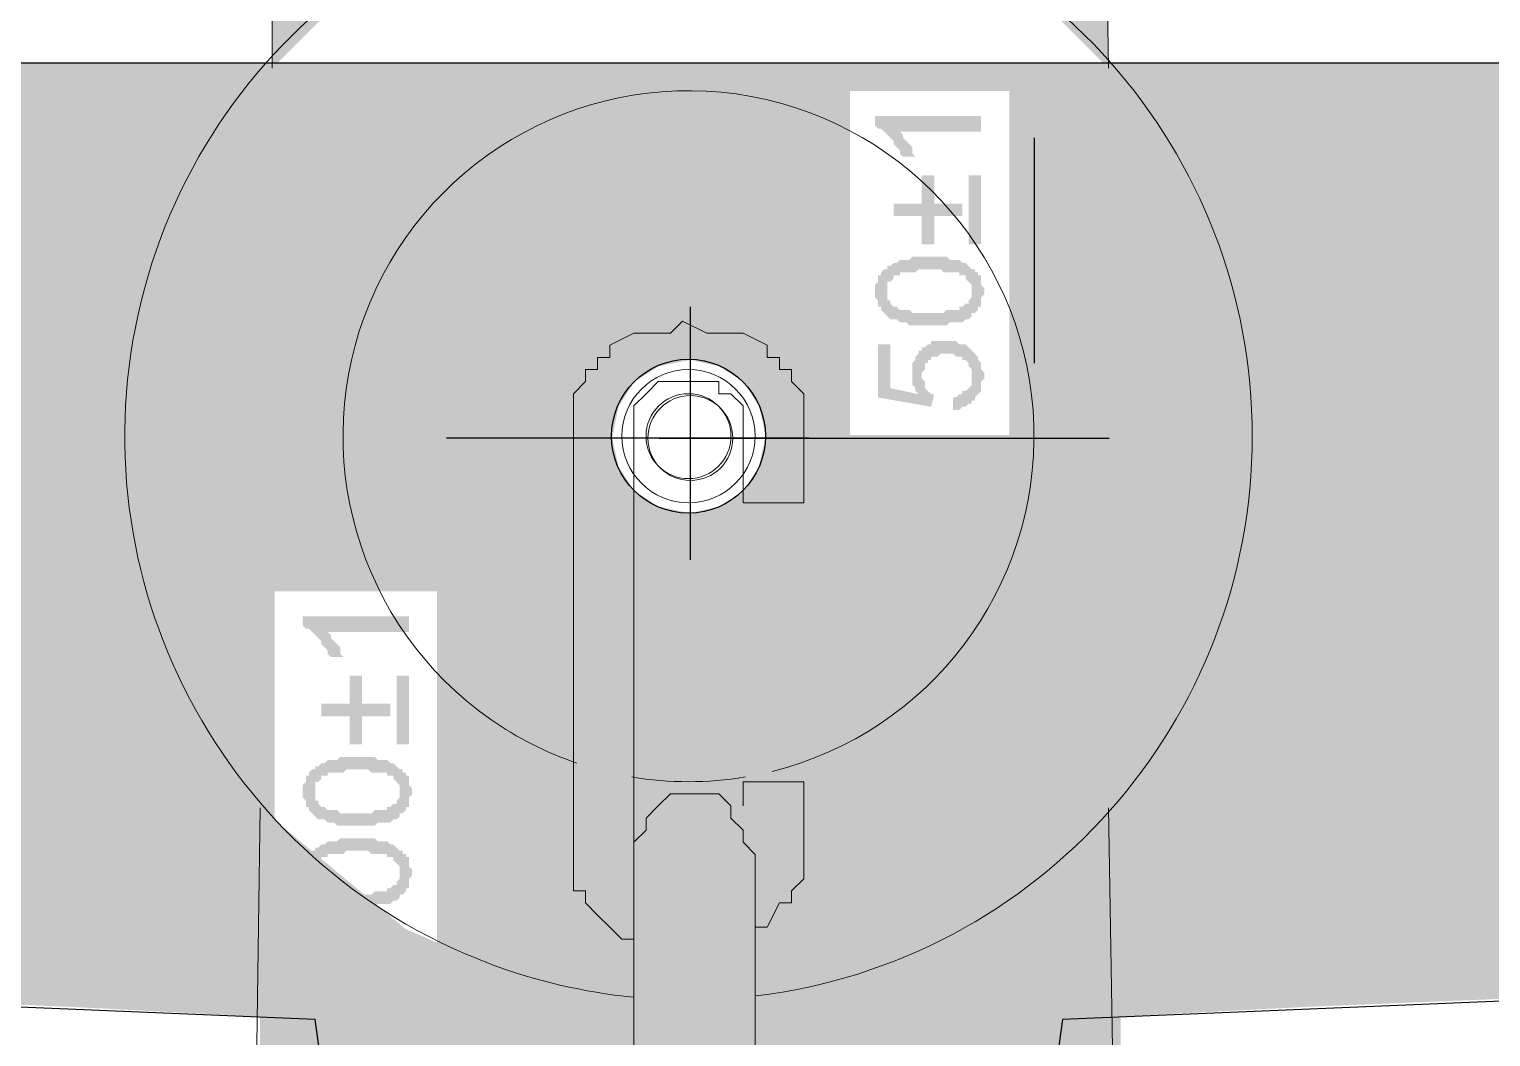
# Model space of a CAD drawing. Header units: millimetres. Extents: x 3949 to 6216, y -1987 to -943.
# Drawn here: x 4944.51 to 4950.4, y -1438.12 to -1434.06 of the extents above; entities that cross this region are included whole.
import ezdxf

# ---------------------------------------------------------------- set-up
doc = ezdxf.new("R2010")
doc.units = ezdxf.units.MM
doc.layers.add('PADRÃO DE ENTRADA', color=7, linetype='Continuous', lineweight=0)

msp = doc.modelspace()

# ---------------------------------------------------------------- hatches: boundary and pattern name
at = {"layer": 'PADRÃO DE ENTRADA', "transparency": 33554559}
for points in [[(4947.9181, -1434.4084), (4947.9181, -1434.4462), (4947.9307, -1434.4588), (4947.9433, -1434.4588), (4947.9559, -1434.4713), (4947.9559, -1434.4713), (4947.9685, -1434.4839), (4947.981, -1434.4965), (4947.981, -1434.4965), (4947.9936, -1434.5091), (4947.9936, -1434.5217), (4948.0062, -1434.5343), (4948.0062, -1434.5343), (4948.0188, -1434.4713), (4948.3462, -1434.4713), (4948.3462, -1434.4084)], [(4948.0062, -1434.5343), (4948.0188, -1434.5469), (4948.0188, -1434.5595), (4948.0314, -1434.5721), (4948.0818, -1434.5721), (4948.0818, -1434.5721), (4948.0692, -1434.5595), (4948.0692, -1434.5343), (4948.0566, -1434.5217), (4948.0566, -1434.5217), (4948.044, -1434.5091), (4948.044, -1434.5091), (4948.0314, -1434.4965), (4948.0314, -1434.4839), (4948.0188, -1434.4713), (4948.0188, -1434.4713)], [(4947.9936, -1434.7609), (4947.9936, -1434.8113), (4948.1069, -1434.8113), (4948.1069, -1434.9246), (4948.1573, -1434.9246), (4948.1573, -1434.8113), (4948.2706, -1434.8113), (4948.2706, -1434.7609), (4948.1573, -1434.7609), (4948.1573, -1434.6476), (4948.1069, -1434.6476), (4948.1069, -1434.7609)], [(4947.9181, -1435.1135), (4947.9181, -1435.1386), (4947.9307, -1435.1512), (4947.9307, -1435.1764), (4947.9433, -1435.1764), (4947.9433, -1435.189), (4947.9559, -1435.2016), (4947.9685, -1435.2142), (4947.9685, -1435.0757), (4947.981, -1435.0757), (4947.9936, -1435.0631), (4947.9936, -1435.0505), (4948.0188, -1435.0505), (4948.0188, -1435.0379), (4948.0818, -1435.0379), (4948.0944, -1435.0253), (4948.1825, -1435.0253), (4948.1951, -1435.0379), (4948.258, -1435.0379), (4948.258, -1435.0505), (4948.2706, -1435.0505), (4948.2832, -1435.0505), (4948.2832, -1435.0631), (4948.2958, -1435.0757), (4948.3084, -1435.0883), (4948.3084, -1435.1135), (4948.3084, -1435.0253), (4948.2958, -1435.0127), (4948.2958, -1435.0127), (4948.2832, -1435.0001), (4948.2706, -1435.0001), (4948.258, -1434.9875), (4948.2203, -1434.9875), (4948.2203, -1434.9875), (4948.2077, -1434.975), (4948.1321, -1434.975), (4948.0692, -1434.975), (4948.0566, -1434.9875), (4948.0314, -1434.9875), (4948.0188, -1434.9875), (4948.0062, -1435.0001), (4947.9936, -1435.0001), (4947.981, -1435.0127), (4947.9685, -1435.0127), (4947.9685, -1435.0253), (4947.9559, -1435.0253), (4947.9433, -1435.0379), (4947.9433, -1435.0505), (4947.9307, -1435.0505), (4947.9307, -1435.0757), (4947.9181, -1435.0883), (4947.9181, -1435.1009)], [(4947.9685, -1435.2142), (4947.9685, -1435.2142), (4947.981, -1435.2268), (4948.0062, -1435.2268), (4948.0188, -1435.2394), (4948.044, -1435.2394), (4948.044, -1435.2394), (4948.0566, -1435.2519), (4948.2077, -1435.2519), (4948.2203, -1435.2394), (4948.2706, -1435.2394), (4948.2832, -1435.2268), (4948.2958, -1435.2268), (4948.3084, -1435.2142), (4948.3084, -1435.2016), (4948.321, -1435.2016), (4948.3336, -1435.189), (4948.3336, -1435.1764), (4948.3462, -1435.1764), (4948.3462, -1435.1386), (4948.3588, -1435.126), (4948.3588, -1435.1009), (4948.3462, -1435.0883), (4948.3462, -1435.0505), (4948.3336, -1435.0505), (4948.3336, -1435.0379), (4948.321, -1435.0379), (4948.321, -1435.0253), (4948.3084, -1435.0253), (4948.3084, -1435.1386), (4948.2958, -1435.1512), (4948.2958, -1435.1638), (4948.2832, -1435.1638), (4948.2706, -1435.1764), (4948.258, -1435.1764), (4948.258, -1435.189), (4948.2077, -1435.189), (4948.1951, -1435.2016), (4948.1321, -1435.2016), (4948.0692, -1435.2016), (4948.0566, -1435.189), (4948.0314, -1435.189), (4948.0188, -1435.189), (4948.0062, -1435.1764), (4947.9936, -1435.1764), (4947.981, -1435.1638), (4947.981, -1435.1512), (4947.9685, -1435.1512), (4947.9685, -1435.1135)], [(4948.1069, -1435.3527), (4948.1069, -1435.4534), (4948.1069, -1435.4408), (4948.1195, -1435.4282), (4948.1195, -1435.403), (4948.1321, -1435.403), (4948.1321, -1435.3904), (4948.1447, -1435.3904), (4948.1447, -1435.3778), (4948.1699, -1435.3778), (4948.1825, -1435.3653), (4948.2077, -1435.3653), (4948.2328, -1435.3653), (4948.2454, -1435.3778), (4948.2706, -1435.3778), (4948.2706, -1435.3904), (4948.2832, -1435.3904), (4948.2832, -1435.3904), (4948.2958, -1435.403), (4948.2958, -1435.4156), (4948.3084, -1435.4282), (4948.3084, -1435.4534), (4948.3084, -1435.3527), (4948.2958, -1435.3401), (4948.2958, -1435.3401), (4948.2832, -1435.3275), (4948.258, -1435.3275), (4948.2454, -1435.3149), (4948.2328, -1435.3149), (4948.1447, -1435.3149), (4948.1447, -1435.3275), (4948.1321, -1435.3275), (4948.1195, -1435.3401), (4948.1069, -1435.3401)], [(4947.9307, -1435.3275), (4947.9307, -1435.5415), (4948.1447, -1435.5793), (4948.1573, -1435.5289), (4948.1447, -1435.5289), (4948.1321, -1435.5163), (4948.1321, -1435.5163), (4948.1195, -1435.5038), (4948.1195, -1435.4786), (4948.1069, -1435.466), (4948.1069, -1435.3527), (4948.0944, -1435.3527), (4948.0944, -1435.5289), (4947.981, -1435.5038), (4947.981, -1435.3275)], [(4948.0692, -1435.4408), (4948.0692, -1435.4912), (4948.0818, -1435.5038), (4948.0818, -1435.5163), (4948.0944, -1435.5289), (4948.0944, -1435.3527), (4948.0944, -1435.3653), (4948.0818, -1435.3778), (4948.0818, -1435.3904), (4948.0692, -1435.403), (4948.0692, -1435.4282)], [(4948.2328, -1435.5415), (4948.2328, -1435.5919), (4948.258, -1435.5919), (4948.258, -1435.5919), (4948.2706, -1435.5793), (4948.2832, -1435.5793), (4948.2958, -1435.5667), (4948.3084, -1435.5667), (4948.3084, -1435.5541), (4948.321, -1435.5541), (4948.321, -1435.5415), (4948.3336, -1435.5289), (4948.3336, -1435.5289), (4948.3462, -1435.5163), (4948.3462, -1435.4786), (4948.3588, -1435.466), (4948.3588, -1435.4408), (4948.3462, -1435.4282), (4948.3462, -1435.403), (4948.3336, -1435.3904), (4948.3336, -1435.3778), (4948.321, -1435.3653), (4948.321, -1435.3653), (4948.3084, -1435.3527), (4948.3084, -1435.4912), (4948.2958, -1435.5038), (4948.2958, -1435.5038), (4948.2832, -1435.5163), (4948.2706, -1435.5163), (4948.2706, -1435.5289), (4948.258, -1435.5289), (4948.2454, -1435.5415)], [(4945.6141, -1436.4228), (4945.6141, -1436.4606), (4945.6267, -1436.4732), (4945.6392, -1436.4732), (4945.6518, -1436.4858), (4945.6518, -1436.4858), (4945.6644, -1436.4984), (4945.677, -1436.511), (4945.677, -1436.511), (4945.6896, -1436.5236), (4945.6896, -1436.5362), (4945.7022, -1436.5487), (4945.7022, -1436.5487), (4945.7148, -1436.4858), (4946.0421, -1436.4858), (4946.0421, -1436.4228)], [(4945.7022, -1436.5487), (4945.7148, -1436.5613), (4945.7148, -1436.5739), (4945.7274, -1436.5865), (4945.7777, -1436.5865), (4945.7777, -1436.5865), (4945.7651, -1436.5739), (4945.7651, -1436.5487), (4945.7526, -1436.5362), (4945.7526, -1436.5362), (4945.74, -1436.5236), (4945.74, -1436.5236), (4945.7274, -1436.511), (4945.7274, -1436.4984), (4945.7148, -1436.4858), (4945.7148, -1436.4858)], [(4945.6896, -1436.7754), (4945.6896, -1436.8257), (4945.8029, -1436.8257), (4945.8029, -1436.939), (4945.8533, -1436.939), (4945.8533, -1436.8257), (4945.9666, -1436.8257), (4945.9666, -1436.7754), (4945.8533, -1436.7754), (4945.8533, -1436.6621), (4945.8029, -1436.6621), (4945.8029, -1436.7754)], [(4945.6141, -1437.1279), (4945.6141, -1437.1531), (4945.6267, -1437.1657), (4945.6267, -1437.1909), (4945.6392, -1437.1909), (4945.6392, -1437.2034), (4945.6518, -1437.216), (4945.6644, -1437.2286), (4945.6644, -1437.0901), (4945.677, -1437.0901), (4945.6896, -1437.0775), (4945.6896, -1437.065), (4945.7148, -1437.065), (4945.7148, -1437.0524), (4945.7777, -1437.0524), (4945.7903, -1437.0398), (4945.8785, -1437.0398), (4945.891, -1437.0524), (4945.954, -1437.0524), (4945.954, -1437.065), (4945.9666, -1437.065), (4945.9792, -1437.065), (4945.9792, -1437.0775), (4945.9918, -1437.0901), (4946.0044, -1437.1027), (4946.0044, -1437.1279), (4946.0044, -1437.0398), (4945.9918, -1437.0272), (4945.9918, -1437.0272), (4945.9792, -1437.0146), (4945.9666, -1437.0146), (4945.954, -1437.002), (4945.9162, -1437.002), (4945.9162, -1437.002), (4945.9036, -1436.9894), (4945.8281, -1436.9894), (4945.7651, -1436.9894), (4945.7526, -1437.002), (4945.7274, -1437.002), (4945.7148, -1437.002), (4945.7022, -1437.0146), (4945.6896, -1437.0146), (4945.677, -1437.0272), (4945.6644, -1437.0272), (4945.6644, -1437.0398), (4945.6518, -1437.0398), (4945.6392, -1437.0524), (4945.6392, -1437.065), (4945.6267, -1437.065), (4945.6267, -1437.0901), (4945.6141, -1437.1027), (4945.6141, -1437.1153)], [(4945.6644, -1437.2286), (4945.6644, -1437.2286), (4945.677, -1437.2412), (4945.7022, -1437.2412), (4945.7148, -1437.2538), (4945.74, -1437.2538), (4945.74, -1437.2538), (4945.7526, -1437.2664), (4945.9036, -1437.2664), (4945.9162, -1437.2538), (4945.9666, -1437.2538), (4945.9792, -1437.2412), (4945.9918, -1437.2412), (4946.0044, -1437.2286), (4946.0044, -1437.216), (4946.017, -1437.216), (4946.0295, -1437.2034), (4946.0295, -1437.1909), (4946.0421, -1437.1909), (4946.0421, -1437.1531), (4946.0547, -1437.1405), (4946.0547, -1437.1153), (4946.0421, -1437.1027), (4946.0421, -1437.065), (4946.0295, -1437.065), (4946.0295, -1437.0524), (4946.017, -1437.0524), (4946.017, -1437.0398), (4946.0044, -1437.0398), (4946.0044, -1437.1531), (4945.9918, -1437.1657), (4945.9918, -1437.1783), (4945.9792, -1437.1783), (4945.9666, -1437.1909), (4945.954, -1437.1909), (4945.954, -1437.2034), (4945.9036, -1437.2034), (4945.891, -1437.216), (4945.8281, -1437.216), (4945.7651, -1437.216), (4945.7526, -1437.2034), (4945.7274, -1437.2034), (4945.7148, -1437.2034), (4945.7022, -1437.1909), (4945.6896, -1437.1909), (4945.677, -1437.1783), (4945.677, -1437.1657), (4945.6644, -1437.1657), (4945.6644, -1437.1279)], [(4945.6141, -1437.4553), (4945.6141, -1437.4804), (4945.6267, -1437.493), (4945.6267, -1437.5182), (4945.6392, -1437.5182), (4945.6392, -1437.5308), (4945.6518, -1437.5434), (4945.6644, -1437.556), (4945.6644, -1437.4175), (4945.677, -1437.4175), (4945.6896, -1437.4049), (4945.6896, -1437.3923), (4945.7148, -1437.3923), (4945.7148, -1437.3797), (4945.7777, -1437.3797), (4945.7903, -1437.3671), (4945.8785, -1437.3671), (4945.891, -1437.3797), (4945.954, -1437.3797), (4945.954, -1437.3923), (4945.9666, -1437.3923), (4945.9792, -1437.3923), (4945.9792, -1437.4049), (4945.9918, -1437.4175), (4946.0044, -1437.4301), (4946.0044, -1437.4553), (4946.0044, -1437.3671), (4945.9918, -1437.3545), (4945.9918, -1437.3545), (4945.9792, -1437.3419), (4945.9666, -1437.3419), (4945.954, -1437.3293), (4945.9162, -1437.3293), (4945.9162, -1437.3293), (4945.9036, -1437.3168), (4945.8281, -1437.3168), (4945.7651, -1437.3168), (4945.7526, -1437.3293), (4945.7274, -1437.3293), (4945.7148, -1437.3293), (4945.7022, -1437.3419), (4945.6896, -1437.3419), (4945.677, -1437.3545), (4945.6644, -1437.3545), (4945.6644, -1437.3671), (4945.6518, -1437.3671), (4945.6392, -1437.3797), (4945.6392, -1437.3923), (4945.6267, -1437.3923), (4945.6267, -1437.4175), (4945.6141, -1437.4301), (4945.6141, -1437.4427)], [(4945.6644, -1437.556), (4945.6644, -1437.556), (4945.677, -1437.5686), (4945.7022, -1437.5686), (4945.7148, -1437.5812), (4945.74, -1437.5812), (4945.74, -1437.5812), (4945.7526, -1437.5937), (4945.9036, -1437.5937), (4945.9162, -1437.5812), (4945.9666, -1437.5812), (4945.9792, -1437.5686), (4945.9918, -1437.5686), (4946.0044, -1437.556), (4946.0044, -1437.5434), (4946.017, -1437.5434), (4946.0295, -1437.5308), (4946.0295, -1437.5182), (4946.0421, -1437.5182), (4946.0421, -1437.4804), (4946.0547, -1437.4678), (4946.0547, -1437.4427), (4946.0421, -1437.4301), (4946.0421, -1437.3923), (4946.0295, -1437.3923), (4946.0295, -1437.3797), (4946.017, -1437.3797), (4946.017, -1437.3671), (4946.0044, -1437.3671), (4946.0044, -1437.4804), (4945.9918, -1437.493), (4945.9918, -1437.5056), (4945.9792, -1437.5056), (4945.9666, -1437.5182), (4945.954, -1437.5182), (4945.954, -1437.5308), (4945.9036, -1437.5308), (4945.891, -1437.5434), (4945.8281, -1437.5434), (4945.7651, -1437.5434), (4945.7526, -1437.5308), (4945.7274, -1437.5308), (4945.7148, -1437.5308), (4945.7022, -1437.5182), (4945.6896, -1437.5182), (4945.677, -1437.5056), (4945.677, -1437.493), (4945.6644, -1437.493), (4945.6644, -1437.4553)], [(4945.6141, -1437.7322), (4945.6141, -1437.77), (4945.6267, -1437.7826), (4945.6392, -1437.7826), (4945.6518, -1437.7952), (4945.6518, -1437.7952), (4945.6644, -1437.8078), (4945.677, -1437.8204), (4945.677, -1437.8204), (4945.6896, -1437.833), (4945.6896, -1437.8456), (4945.7022, -1437.8581), (4945.7022, -1437.8581), (4945.7148, -1437.7952), (4946.0421, -1437.7952), (4946.0421, -1437.7322)], [(4945.7022, -1437.8581), (4945.7148, -1437.8707), (4945.7148, -1437.8833), (4945.7274, -1437.8959), (4945.7777, -1437.8959), (4945.7777, -1437.8959), (4945.7651, -1437.8833), (4945.7651, -1437.8581), (4945.7526, -1437.8456), (4945.7526, -1437.8456), (4945.74, -1437.833), (4945.74, -1437.833), (4945.7274, -1437.8204), (4945.7274, -1437.8078), (4945.7148, -1437.7952), (4945.7148, -1437.7952)]]:
    msp.add_hatch(color=256, dxfattribs=at).paths.add_polyline_path(points)

# ---------------------------------------------------------------- linework, layer by layer
at = {"layer": 'PADRÃO DE ENTRADA', "lineweight": 5}
for points in [[(4945.491, -1434.2162), (4945.491, -1431.1893), (4948.8107, -1431.1893), (4948.8596, -1434.2162)], [(4946.948, -1437.4308), (4946.948, -1435.5756), (4946.9968, -1435.5268), (4947.0457, -1435.478), (4947.0945, -1435.478), (4947.1433, -1435.478), (4947.1921, -1435.478), (4947.2409, -1435.478), (4947.2898, -1435.478), (4947.2898, -1435.5268), (4947.3386, -1435.5268), (4947.3874, -1435.5756), (4947.3874, -1435.6244), (4947.3874, -1435.9662), (4947.6315, -1435.9662), (4947.6315, -1435.5756), (4947.6315, -1435.5268), (4947.5827, -1435.478), (4947.5827, -1435.4291), (4947.5339, -1435.4291), (4947.5339, -1435.3803), (4947.485, -1435.3803), (4947.485, -1435.3315), (4947.3874, -1435.2827), (4947.3386, -1435.2827), (4947.2409, -1435.2827), (4947.1433, -1435.2338), (4947.0945, -1435.2827), (4946.9968, -1435.2827), (4946.948, -1435.2827), (4946.8504, -1435.3315), (4946.8504, -1435.3803), (4946.8016, -1435.3803), (4946.8016, -1435.4291), (4946.7527, -1435.4291), (4946.7527, -1435.478), (4946.7039, -1435.5268), (4946.7039, -1435.5756), (4946.7039, -1437.4308), (4946.7039, -1437.4796), (4946.7039, -1437.5284), (4946.7527, -1437.5284), (4946.7527, -1437.5772), (4946.8016, -1437.6261), (4946.8504, -1437.6749), (4946.8992, -1437.7237), (4946.948, -1437.7237)], [(4947.4362, -1437.6749), (4947.485, -1437.6749), (4947.5339, -1437.5772), (4947.5827, -1437.5772), (4947.5827, -1437.5284), (4947.6315, -1437.4796), (4947.6315, -1437.4308), (4947.6315, -1437.089), (4947.3874, -1437.089), (4947.3874, -1437.1867)], [(4947.4362, -1439.8718), (4947.4362, -1437.4308), (4947.4362, -1437.382), (4947.3874, -1437.3331), (4947.3874, -1437.2843), (4947.3386, -1437.2355), (4947.3386, -1437.1867), (4947.2898, -1437.1378), (4947.2409, -1437.1378), (4947.1921, -1437.1378), (4947.1433, -1437.1378), (4947.0945, -1437.1378), (4947.0457, -1437.1867), (4946.9968, -1437.2355), (4946.9968, -1437.2843), (4946.948, -1437.3331), (4946.948, -1437.382), (4946.948, -1437.4308), (4946.948, -1439.8718)], [(4945.4421, -1437.1942), (4945.1004, -1461.5068), (4944.9051, -1490.6526)], [(4948.8596, -1437.1942), (4949.1037, -1452.1333), (4949.6407, -1490.8479), (4949.6895, -1493.9724)]]:
    msp.add_lwpolyline(points, dxfattribs=at)
for points in [[(4947.44, -1437.9514, 8.263983), (4946.3649, -1437.8211, 0.06579), (4946.9443, -1437.9568)], [(4947.5049, -1437.0476, 4.610835), (4946.3712, -1436.8385, 0.070099), (4946.7175, -1437.0142)]]:
    msp.add_lwpolyline(points, format="xyb", dxfattribs=at)
at = {"layer": 'PADRÃO DE ENTRADA', "lineweight": 25}
for points in [[(4918.5322, -1434.1944), (4975.8057, -1434.1944), (4975.8057, -1436.9139), (4948.6735, -1438.047), (4948.3713, -1440.2251), (4945.9666, -1440.2251), (4945.6644, -1438.047), (4918.5322, -1436.9139)], [(4947.1375, -1434.1944), (4948.8624, -1434.1944)], [(4948.5602, -1434.4965), (4948.5602, -1435.403)], [(4947.1753, -1436.1962), (4947.1753, -1435.1764)], [(4946.999, -1435.7052), (4946.1932, -1435.7052)], [(4947.6537, -1435.7052), (4946.6842, -1435.7052)], [(4947.0494, -1435.7052), (4948.8624, -1435.7052)]]:
    msp.add_lwpolyline(points, dxfattribs=at)
msp.add_circle((4947.1677, -1435.6976), 0.3098, dxfattribs=at)
at = {"layer": 'PADRÃO DE ENTRADA', "lineweight": 5}
for centre, radius in [((4947.1677, -1435.6976), 0.2685), ((4947.1677, -1435.6976), 0.2685), ((4947.1677, -1435.6976), 0.1709), ((4947.1753, -1435.7052), 0.1709)]:
    msp.add_circle(centre, radius, dxfattribs=at)
msp.add_arc((4947.1678, -1435.6966), 1.3924, 260.55069, 279.44931, dxfattribs=at)
at = {"layer": 'PADRÃO DE ENTRADA', "color": 8}
for points in [[(4945.491, -1433.9233), (4945.7839, -1433.9233), (4945.491, -1434.2162)], [(4948.5666, -1433.9233), (4948.8596, -1433.9233), (4948.8596, -1434.2162)], [(4945.4421, -1437.9754), (4946.9556, -1438.5612), (4945.4421, -1438.5612)], [(4948.9084, -1437.9754), (4947.4438, -1437.9754), (4948.9084, -1439.2935)], [(4947.4438, -1437.9754), (4948.9084, -1439.2935), (4947.4438, -1439.2935)]]:
    msp.add_solid(points, dxfattribs=at)
at = {"layer": 'PADRÃO DE ENTRADA', "color": 254, "lineweight": 5, "true_color": 0xdbdbdb, "transparency": 33554559}
for points in [[(4938.2991, -1434.1944), (4938.2991, -1434.3077), (4956.0388, -1434.3077)], [(4938.2991, -1434.1944), (4956.0388, -1434.1944), (4956.0388, -1434.3077)], [(4938.2991, -1434.3077), (4938.2991, -1435.3904), (4947.8174, -1435.3904)], [(4938.2991, -1434.3077), (4947.8174, -1434.3077), (4947.8174, -1435.3904)], [(4948.4595, -1434.3077), (4948.4595, -1434.4336), (4956.0388, -1434.4336)], [(4948.4595, -1434.3077), (4956.0388, -1434.3077), (4956.0388, -1434.4336)], [(4948.4595, -1434.4336), (4948.4595, -1435.6926), (4953.1557, -1435.6926)], [(4948.4595, -1434.4336), (4953.1557, -1434.4336), (4953.1557, -1435.6926)], [(4938.2991, -1435.3904), (4938.2991, -1435.4156), (4947.0494, -1435.4156)], [(4938.2991, -1435.3904), (4947.1753, -1435.3904), (4947.0494, -1435.4156)], [(4938.2991, -1435.4156), (4938.2991, -1435.4786), (4946.9486, -1435.4786)], [(4938.2991, -1435.4156), (4947.0494, -1435.4156), (4946.9486, -1435.4786)], [(4947.1753, -1435.3904), (4947.2886, -1435.4156), (4947.8174, -1435.4156)], [(4947.1753, -1435.3904), (4947.8174, -1435.3904), (4947.8174, -1435.4156)], [(4947.2886, -1435.4156), (4947.3893, -1435.4786), (4947.8174, -1435.4786)], [(4947.2886, -1435.4156), (4947.8174, -1435.4156), (4947.8174, -1435.4786)], [(4938.2991, -1435.4786), (4938.2991, -1435.5793), (4946.8857, -1435.5793)], [(4938.2991, -1435.4786), (4946.9486, -1435.4786), (4946.8857, -1435.5793)], [(4947.3893, -1435.4786), (4947.4522, -1435.5793), (4947.8174, -1435.5793)], [(4947.3893, -1435.4786), (4947.8174, -1435.4786), (4947.8174, -1435.5793)], [(4938.2991, -1435.5793), (4938.2991, -1435.7052), (4946.8605, -1435.7052)], [(4938.2991, -1435.5793), (4946.8857, -1435.5793), (4946.8605, -1435.7052)], [(4947.4522, -1435.5793), (4947.4774, -1435.6926), (4947.8174, -1435.6926)], [(4947.4522, -1435.5793), (4947.8174, -1435.5793), (4947.8174, -1435.6926)], [(4938.2991, -1435.7052), (4938.2991, -1435.8185), (4946.8857, -1435.8185)], [(4938.2991, -1435.7052), (4946.8605, -1435.7052), (4946.8857, -1435.8185)], [(4947.4774, -1435.7052), (4947.4648, -1435.7556), (4953.1557, -1435.7556)], [(4947.4774, -1435.6926), (4947.4774, -1435.7052), (4953.1557, -1435.7052)], [(4947.4774, -1435.6926), (4953.1557, -1435.6926), (4953.1557, -1435.7052)], [(4947.4774, -1435.7052), (4953.1557, -1435.7052), (4953.1557, -1435.7556)], [(4947.4648, -1435.7556), (4947.4522, -1435.8185), (4953.5208, -1435.8185)], [(4947.4648, -1435.7556), (4953.5208, -1435.7556), (4953.5208, -1435.8185)], [(4938.2991, -1435.8185), (4938.2991, -1435.9192), (4946.9486, -1435.9192)], [(4938.2991, -1435.8185), (4946.8857, -1435.8185), (4946.9486, -1435.9192)], [(4947.4522, -1435.8185), (4947.3893, -1435.9192), (4953.5208, -1435.9192)], [(4947.4522, -1435.8185), (4953.5208, -1435.8185), (4953.5208, -1435.9192)], [(4938.2991, -1435.9192), (4938.2991, -1435.9822), (4947.0494, -1435.9822)], [(4938.2991, -1435.9192), (4946.9486, -1435.9192), (4947.0494, -1435.9822)], [(4947.3893, -1435.9192), (4947.2886, -1435.9822), (4953.5208, -1435.9822)], [(4947.3893, -1435.9192), (4953.5208, -1435.9192), (4953.5208, -1435.9822)], [(4938.2991, -1435.9822), (4938.2991, -1436.0074), (4947.1753, -1436.0074)], [(4938.2991, -1435.9822), (4947.0494, -1435.9822), (4947.1753, -1436.0074)], [(4938.2991, -1436.0074), (4938.2991, -1436.3221), (4953.5208, -1436.3221)], [(4938.2991, -1436.0074), (4953.5208, -1436.0074), (4953.5208, -1436.3221)], [(4947.2886, -1435.9822), (4947.1753, -1436.0074), (4953.5208, -1436.0074)], [(4947.2886, -1435.9822), (4953.5208, -1435.9822), (4953.5208, -1436.0074)], [(4938.2991, -1436.3221), (4938.2991, -1437.7322), (4945.5007, -1437.7322)], [(4938.2991, -1436.3221), (4945.5007, -1436.3221), (4945.5007, -1437.7322)], [(4946.1554, -1436.3221), (4946.1554, -1436.7376), (4953.5208, -1436.7376)], [(4946.1554, -1436.3221), (4953.5208, -1436.3221), (4953.5208, -1436.7376)], [(4946.1554, -1436.7376), (4946.1554, -1437.7322), (4956.0388, -1437.7322)], [(4946.1554, -1436.7376), (4956.0388, -1436.7376), (4956.0388, -1437.7322)], [(4938.2991, -1437.7322), (4944.695, -1437.9966), (4945.5007, -1437.9966)], [(4938.2991, -1437.7322), (4945.5007, -1437.7322), (4945.5007, -1437.9966)], [(4946.1554, -1437.7322), (4946.1554, -1437.9966), (4949.643, -1437.9966)], [(4946.1554, -1437.7322), (4956.0388, -1437.7322), (4949.643, -1437.9966)], [(4944.695, -1437.9966), (4945.6644, -1438.047), (4948.6735, -1438.047)], [(4944.695, -1437.9966), (4949.643, -1437.9966), (4948.6735, -1438.047)], [(4945.6644, -1438.047), (4945.7148, -1438.4121), (4948.6231, -1438.4121)], [(4945.6644, -1438.047), (4948.6735, -1438.047), (4948.6231, -1438.4121)]]:
    msp.add_solid(points, dxfattribs=at)
at = {"layer": 'PADRÃO DE ENTRADA', "lineweight": 25, "transparency": 33554559}
for points in [[(4948.5098, -1434.4965), (4948.6106, -1434.4965), (4948.5602, -1434.1944)], [(4948.2958, -1434.9246), (4948.3462, -1434.9246), (4948.2958, -1434.6476), (4948.3462, -1434.6476)], [(4948.5098, -1435.403), (4948.6106, -1435.403), (4948.5602, -1435.7052)], [(4946.445, -1436.0074), (4946.5457, -1436.0074), (4946.4954, -1435.7052)], [(4945.9918, -1436.939), (4946.0421, -1436.939), (4945.9918, -1436.6621), (4946.0421, -1436.6621)]]:
    msp.add_solid(points, dxfattribs=at)
at = {"layer": 'PADRÃO DE ENTRADA', "transparency": 33554559}
for points in [[(4945.4421, -1437.1942), (4945.7351, -1437.4383), (4945.4421, -1437.4383)], [(4948.8596, -1437.1942), (4948.9084, -1437.4383), (4948.6155, -1437.4383)], [(4945.7351, -1437.4383), (4945.4421, -1437.4383), (4946.028, -1437.6824)], [(4945.4421, -1437.4383), (4946.028, -1437.6824), (4945.4421, -1437.6824)], [(4948.6155, -1437.4383), (4948.9084, -1437.4871), (4948.5666, -1437.4871)], [(4948.9084, -1437.4383), (4948.6155, -1437.4383), (4948.9084, -1437.4871)], [(4948.5666, -1437.4871), (4948.9084, -1437.7312), (4948.2249, -1437.7312)], [(4948.9084, -1437.4871), (4948.5666, -1437.4871), (4948.9084, -1437.7312)], [(4946.028, -1437.6824), (4945.4421, -1437.6824), (4946.3697, -1437.8289)], [(4945.4421, -1437.6824), (4946.3697, -1437.8289), (4945.4421, -1437.8289)], [(4948.2249, -1437.7312), (4948.9084, -1437.8777), (4947.8343, -1437.8777)], [(4948.9084, -1437.7312), (4948.2249, -1437.7312), (4948.9084, -1437.8777)], [(4946.3697, -1437.8289), (4945.4421, -1437.8289), (4946.6626, -1437.9265)], [(4945.4421, -1437.8289), (4946.6626, -1437.9265), (4945.4421, -1437.9265)], [(4947.8343, -1437.8777), (4948.9084, -1437.9754), (4947.4438, -1437.9754)], [(4948.9084, -1437.8777), (4947.8343, -1437.8777), (4948.9084, -1437.9754)], [(4946.6626, -1437.9265), (4945.4421, -1437.9265), (4946.9556, -1437.9754)], [(4945.4421, -1437.9265), (4946.9556, -1437.9754), (4945.4421, -1437.9754)], [(4946.9556, -1437.9754), (4945.4421, -1437.9754), (4946.9556, -1438.5612)]]:
    msp.add_solid(points, dxfattribs=at)

doc.saveas('drawing.dxf')
